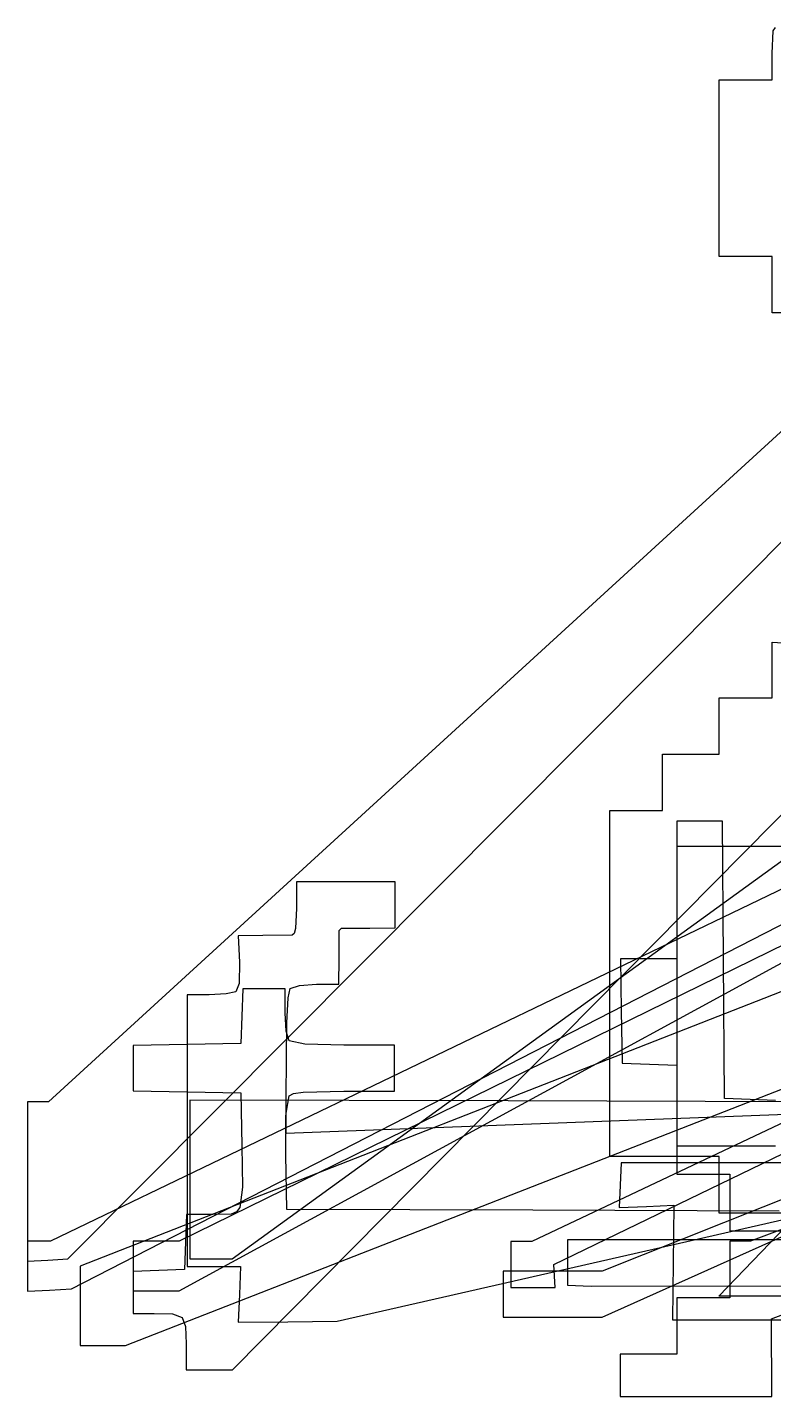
# Model space of a CAD drawing. Extents: x -37 to 140, y -28 to 125.
# Drawn here: x -37.2 to 22.5, y 1.7 to 111.1 of the extents above; entities that cross this region are included whole.
import ezdxf

# ---------------------------------------------------------------- set-up
doc = ezdxf.new("R2010")
doc.units = 0

msp = doc.modelspace()

# ---------------------------------------------------------------- linework, layer by layer
at = {"layer": 'Image'}
for p, q in [((22.326, 109.044), (22.419324, 110.856648)), ((22.419324, 110.856648), (22.609583, 111.13162)), ((22.326, 106.927), (22.326, 109.044)), ((18.0926, 99.8715), (18.0926, 106.927)), ((18.0926, 106.927), (20.2093, 106.927)), ((20.2093, 106.927), (22.326, 106.927)), ((52.816677, 106.080324), (-35.5241, 25.2237)), ((-33.97734, 12.66488), (52.740723, 99.800884)), ((18.0926, 92.8159), (18.0926, 99.8715)), ((20.2093, 92.8159), (18.0926, 92.8159)), ((22.326, 92.8159), (20.2093, 92.8159)), ((22.326, 90.5581), (22.326, 92.8159)), ((22.326, 88.3004), (22.326, 90.5581)), ((24.4426, 88.3004), (22.326, 88.3004)), ((-20.82, 3.79024), (61.553123, 87.100914)), ((-20.854, 12.6649), (65.788123, 75.429014)), ((18.0715, 9.70154), (78.830303, 72.848718)), ((22.326, 59.7536), (22.326, 61.9689)), ((22.326, 61.9689), (24.43531, 61.833532)), ((22.326, 57.5382), (22.326, 59.7536)), ((18.0926, 55.2804), (18.0926, 57.5382)), ((18.0926, 57.5382), (20.2093, 57.5382)), ((20.2093, 57.5382), (22.326, 57.5382)), ((53.113843, 56.691454), (-35.3755, 14.076)), ((-33.69512, 10.265943), (53.030393, 54.786454)), ((18.0926, 53.0226), (18.0926, 55.2804)), ((13.5771, 50.7648), (13.5771, 53.0226)), ((13.5771, 53.0226), (15.8349, 53.0226)), ((15.8349, 53.0226), (18.0926, 53.0226)), ((13.5771, 48.5071), (13.5771, 50.7648)), ((48.572523, 50.200342), (-25.0873, 14.076)), ((-25.0873, 10.1249), (48.572523, 50.200342)), ((9.34375, 34.6782), (9.34375, 48.5071)), ((9.34375, 48.5071), (11.4604, 48.5071)), ((11.4604, 48.5071), (13.5771, 48.5071)), ((57.88585, 47.687354), (-32.9895, 12.1004)), ((74.206588, 47.660378), (3.11079, 14.0625)), ((16.5371, 47.6604), (14.706, 47.6604)), ((14.706, 47.6604), (14.706, 34.6782)), ((18.368319, 47.660339), (16.5371, 47.6604)), ((18.442148, 36.583139), (18.368319, 47.660339)), ((108.927379, 47.660422), (20.6123, 14.076)), ((4.874682, 12.227511), (74.301223, 45.825338)), ((14.706086, 45.650562), (14.706, 41.1522)), ((35.872686, 45.625896), (14.706086, 45.650562)), ((-11.7523, 42.8168), (-15.7035, 42.8168)), ((-15.7035, 42.8168), (-15.7035, 40.7002)), ((-7.80123, 42.8168), (-11.7523, 42.8168)), ((-7.80123, 40.9824), (-7.80123, 42.8168)), ((-29.3651, 5.73696), (61.46198, 41.239871)), ((-15.7035, 40.7002), (-15.786601, 39.076584)), ((-7.801243, 39.147957), (-7.80123, 40.9824)), ((83.003613, 41.310431), (8.73475, 11.6771)), ((8.73475, 8.00821), (83.003613, 41.310431)), ((14.706, 41.1522), (14.706, 36.6537)), ((22.292865, 7.86709), (108.934914, 41.451542)), ((-18.384608, 38.523291), (-20.360158, 38.510196)), ((-20.360158, 38.510196), (-20.265932, 36.390926)), ((-16.056278, 38.55996), (-18.384608, 38.523291)), ((-15.896207, 38.691486), (-16.056278, 38.55996)), ((-15.786601, 39.076584), (-15.896207, 38.691486)), ((-12.283379, 38.93629), (-12.105133, 39.114536)), ((-12.283379, 36.67851), (-12.283379, 38.93629)), ((-12.105133, 39.114536), (-9.847353, 39.114536)), ((-9.847353, 39.114536), (-7.801243, 39.147957)), ((-20.265932, 36.390926), (-20.278585, 34.698728)), ((-12.3168, 34.6324), (-12.283379, 36.67851)), ((12.4558, 36.6537), (10.2056, 36.6537)), ((10.2056, 36.6537), (10.268589, 32.49093)), ((14.706, 36.6537), (12.4558, 36.6537)), ((18.51598, 25.505939), (18.442148, 36.583139)), ((-20.548154, 34.033026), (-21.332163, 33.863225)), ((-20.278585, 34.698728), (-20.548154, 34.033026)), ((-19.9836, 34.2702), (-20.066029, 32.08298)), ((-18.3021, 34.2702), (-19.9836, 34.2702)), ((-16.6207, 34.2702), (-18.3021, 34.2702)), ((-16.620706, 32.351146), (-16.6207, 34.2702)), ((-16.370698, 33.553983), (-16.211434, 34.2937)), ((-16.211434, 34.2937), (-15.458675, 34.534933)), ((-15.458675, 34.534933), (-14.094774, 34.632366)), ((-14.094774, 34.632366), (-12.3168, 34.6324)), ((9.34375, 20.8493), (9.34375, 34.6782)), ((14.706, 34.6782), (14.706, 21.696)), ((-22.688484, 33.790075), (-24.452374, 33.785757)), ((-24.452374, 33.785757), (-24.4523, 22.9202)), ((-21.332163, 33.863225), (-22.688484, 33.790075)), ((-16.475298, 31.544148), (-16.370698, 33.553983)), ((-20.066029, 32.08298), (-20.148454, 29.89576)), ((-16.525249, 30.877501), (-16.620706, 32.351146)), ((10.268589, 32.49093), (10.331575, 28.32816)), ((-16.5501, 22.7011), (-16.475298, 31.544148)), ((-16.28204, 30.093366), (-16.525249, 30.877501)), ((-24.452344, 29.817854), (-28.756234, 29.739947)), ((-28.756234, 29.739947), (-28.7562, 27.9202)), ((-20.148454, 29.89576), (-24.452344, 29.817854)), ((-15.043874, 29.837097), (-16.28204, 30.093366)), ((-11.9076, 29.7547), (-15.043874, 29.837097)), ((-7.87179, 29.7547), (-11.9076, 29.7547)), ((-7.87179, 27.9202), (-7.87179, 29.7547)), ((-28.7562, 27.9202), (-28.7562, 26.1005)), ((-7.87179, 26.0858), (-7.87179, 27.9202)), ((10.331575, 28.32816), (12.518795, 28.245734)), ((12.518795, 28.245734), (14.706015, 28.163306)), ((14.706015, 28.163306), (14.706, 23.8008)), ((-35.5241, 25.2237), (-37.2229, 25.2237)), ((-37.2229, 25.2237), (-37.2229, 18.8597)), ((-28.7562, 26.1005), (-24.45231, 26.022594)), ((-24.45231, 26.022594), (-20.14842, 25.944687)), ((-24.240609, 25.367891), (-24.2407, 19.0164)), ((1.229891, 25.295837), (-24.240609, 25.367891)), ((-20.14842, 25.944687), (-20.067521, 21.711357)), ((52.805911, 25.321903), (-16.5501, 22.7011)), ((-16.520347, 24.328737), (-16.30198, 25.706449)), ((-16.30198, 25.706449), (-15.948216, 25.886148)), ((-15.948216, 25.886148), (-15.171913, 26.003166)), ((-15.171913, 26.003166), (-11.92949, 26.085792)), ((-11.92949, 26.085792), (-7.87179, 26.0858)), ((26.700391, 25.22378), (1.229891, 25.295837)), ((20.56209, 25.42302), (18.51598, 25.505939)), ((22.6082, 25.3401), (20.56209, 25.42302)), ((-16.548202, 20.979229), (-16.520347, 24.328737)), ((-12.457871, 7.680155), (57.03924, 23.530444)), ((14.706, 23.8008), (14.706, 19.4382)), ((-24.4523, 22.9202), (-24.4523, 12.0546)), ((-20.067521, 21.711357), (-20.024617, 18.408667)), ((-16.4796, 16.631349), (-16.548202, 20.979229)), ((13.7182, 20.8493), (9.34375, 20.8493)), ((18.0926, 20.8493), (13.7182, 20.8493)), ((14.706, 21.696), (18.6571, 21.696)), ((18.0926, 18.5915), (18.0926, 20.8493)), ((18.6571, 21.696), (22.6082, 21.696)), ((10.2681, 20.3554), (10.183459, 18.56766)), ((31.2937, 20.3554), (10.2681, 20.3554)), ((-37.2229, 18.8597), (-37.2229, 12.4956)), ((-24.2407, 19.0164), (-24.2407, 12.6649)), ((14.706, 19.4382), (16.8226, 19.4382)), ((16.8226, 19.4382), (18.9393, 19.4382)), ((18.9393, 19.4382), (18.9393, 17.1804)), ((-20.024617, 18.408667), (-20.230447, 16.788319)), ((10.183459, 18.56766), (10.098818, 16.77992)), ((18.0926, 16.3338), (18.0926, 18.5915)), ((-20.505652, 16.422568), (-20.937859, 16.253658)), ((-20.230447, 16.788319), (-20.505652, 16.422568)), ((3.2054, 16.558875), (-16.4796, 16.631349)), ((22.8904, 16.4864), (3.2054, 16.558875)), ((10.098818, 16.77992), (12.280868, 16.871433)), ((12.280868, 16.871433), (14.462918, 16.962947)), ((14.462918, 16.962947), (14.412171, 12.379737)), ((18.9393, 17.1804), (18.9393, 14.9226)), ((-24.4991, 16.208), (-24.581529, 14.02078)), ((-22.399701, 16.208027), (-24.4991, 16.208)), ((-20.937859, 16.253658), (-22.399701, 16.208027)), ((26.7004, 16.3338), (18.0926, 16.3338)), ((18.9393, 14.9226), (21.056, 14.9226)), ((21.056, 14.9226), (23.1726, 14.9226)), ((-35.3755, 14.076), (-37.2229, 14.076)), ((-37.2229, 14.076), (-37.2229, 12.087)), ((-26.9218, 14.076), (-28.7562, 14.076)), ((-28.7562, 14.076), (-28.7562, 12.1004)), ((-25.0873, 14.076), (-26.9218, 14.076)), ((-24.581529, 14.02078), (-24.663954, 11.83356)), ((3.11079, 14.0625), (1.44154, 14.0625)), ((1.44154, 14.0625), (1.44154, 12.2281)), ((16.3993, 14.2036), (5.95709, 14.2036)), ((5.95709, 14.2036), (5.95709, 12.3821)), ((26.8415, 14.2036), (16.3993, 14.2036)), ((20.6123, 14.076), (18.9393, 14.076)), ((18.9393, 14.076), (18.9393, 11.8182)), ((-37.2229, 12.4956), (-35.60012, 12.580241)), ((-37.2229, 12.087), (-37.2229, 10.0979)), ((-35.60012, 12.580241), (-33.97734, 12.66488)), ((-32.9895, 12.1004), (-32.9895, 5.73696)), ((-28.7562, 12.1004), (-28.7562, 10.1249)), ((-24.4523, 12.0546), (-22.3142, 12.0546)), ((-24.2407, 12.6649), (-22.5473, 12.6649)), ((-22.5473, 12.6649), (-20.854, 12.6649)), ((-22.3142, 12.0546), (-20.176, 12.0546)), ((-20.176, 12.0546), (-20.268044, 9.83093)), ((1.44154, 12.2281), (1.44154, 10.3936)), ((4.96932, 10.392471), (4.874682, 12.227511)), ((5.95709, 12.3821), (5.95709, 10.5605)), ((14.412171, 12.379737), (14.361425, 7.796527)), ((-28.756174, 11.667721), (-28.7562, 9.98676)), ((-26.710064, 11.75064), (-28.756174, 11.667721)), ((-24.663954, 11.83356), (-26.710064, 11.75064)), ((4.78364, 11.6771), (0.832532, 11.6771)), ((0.832532, 11.6771), (0.832532, 9.84265)), ((8.73475, 11.6771), (4.78364, 11.6771)), ((18.9393, 11.8182), (18.9393, 9.56043)), ((-37.2229, 10.0979), (-35.45901, 10.18192)), ((-35.45901, 10.18192), (-33.69512, 10.265943)), ((-28.7562, 10.1249), (-26.9218, 10.1249)), ((-28.7562, 9.98676), (-28.7562, 8.30579)), ((-26.9218, 10.1249), (-25.0873, 10.1249)), ((1.44154, 10.3936), (3.20543, 10.393036)), ((3.20543, 10.393036), (4.96932, 10.392471)), ((5.95709, 10.5605), (7.86209, 10.47705)), ((7.86209, 10.47705), (25.07759, 10.517953)), ((-20.268044, 9.83093), (-20.360091, 7.60726)), ((0.832532, 9.84265), (0.832532, 8.00821)), ((16.8226, 9.56043), (14.706, 9.56043)), ((14.706, 9.56043), (14.706, 7.30265)), ((18.9393, 9.56043), (16.8226, 9.56043)), ((20.622, 9.70154), (18.0715, 9.70154)), ((23.1726, 9.70154), (20.622, 9.70154)), ((-28.7562, 8.30579), (-27.086, 8.30579)), ((-27.086, 8.30579), (-25.613256, 8.264982)), ((-25.613256, 8.264982), (-24.851337, 7.994546)), ((-24.851337, 7.994546), (-24.56598, 7.272461)), ((-16.408981, 7.643709), (-12.457871, 7.680155)), ((0.832532, 8.00821), (4.78364, 8.00821)), ((4.78364, 8.00821), (8.73475, 8.00821)), ((14.361425, 7.796527), (20.4287, 7.79654)), ((20.4287, 7.79654), (26.4959, 7.79654)), ((22.3004, 1.65821), (22.292865, 7.86709)), ((-24.56598, 7.272461), (-24.52292, 5.87671)), ((-20.360091, 7.60726), (-16.408981, 7.643709)), ((14.706, 7.30265), (14.706, 5.04488)), ((-32.9895, 5.73696), (-31.1773, 5.73696)), ((-31.1773, 5.73696), (-29.3651, 5.73696)), ((-24.52292, 5.87671), (-24.5229, 3.79024)), ((12.4482, 5.04488), (10.1904, 5.04488)), ((10.1904, 5.04488), (10.1904, 3.35154)), ((14.706, 5.04488), (12.4482, 5.04488)), ((-24.5229, 3.79024), (-22.6715, 3.79024)), ((-22.6715, 3.79024), (-20.82, 3.79024)), ((10.1904, 3.35154), (10.1904, 1.65821)), ((10.1904, 1.65821), (16.2454, 1.65821)), ((16.2454, 1.65821), (22.3004, 1.65821))]:
    msp.add_line(p, q, dxfattribs=at)

doc.saveas('drawing.dxf')
